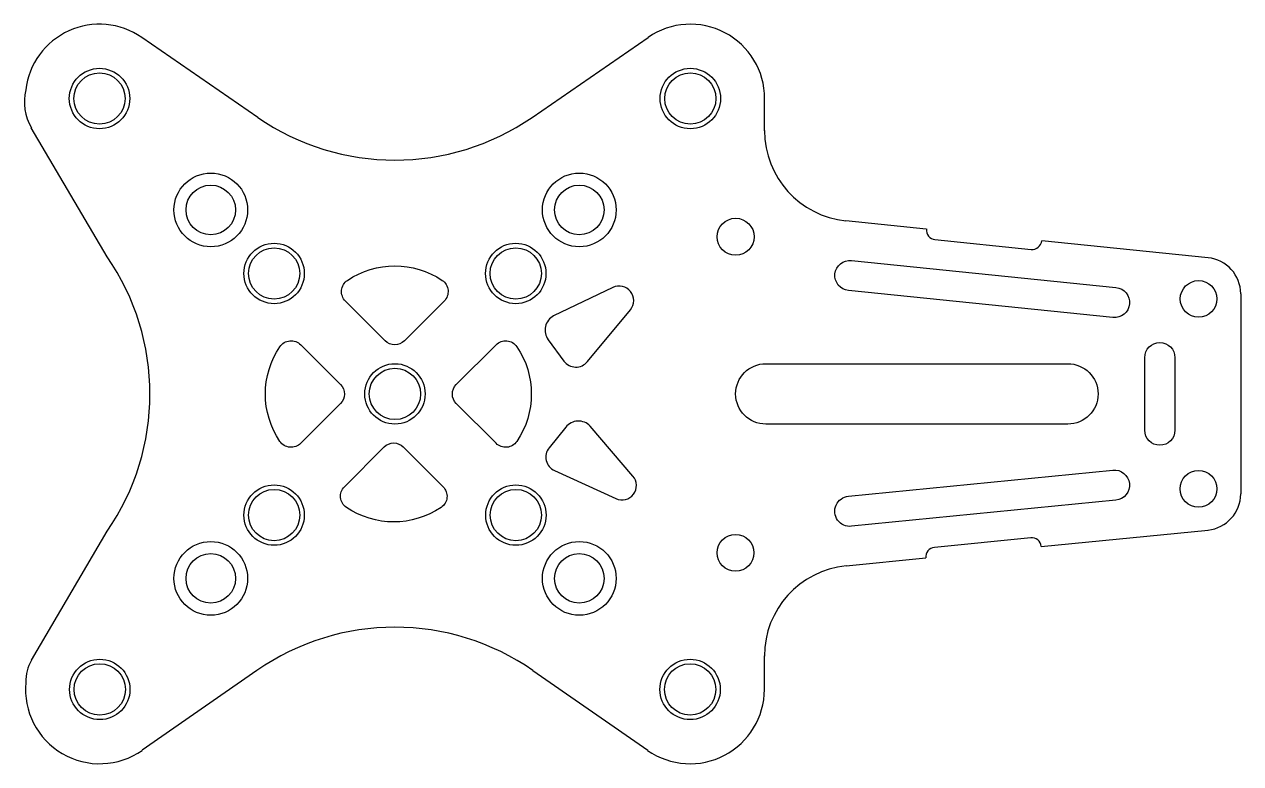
# Model space of a CAD drawing. Header units: millimetres. Extents: x -31 to 70, y -31 to 31.
import ezdxf

# ---------------------------------------------------------------- set-up
doc = ezdxf.new("R2010")
doc.units = ezdxf.units.MM
doc.layers.get('0').update_dxf_attribs({"linetype": 'CONTINUOUS'})

msp = doc.modelspace()

# ---------------------------------------------------------------- linework, layer by layer
for p, q in [((-11.35, 22.88), (-20.96, 29.51)), ((11.35, 22.88), (20.96, 29.51)), ((30.59, 21.79), (30.59, 24.44)), ((-23.83, 11.36), (-30.1, 22.03)), ((43.98, 13.65), (37.33, 14.33)), ((44.7, 12.77), (52.66, 11.96)), ((67.3, 11.27), (53.54, 12.68)), ((70, 8.29), (70, -8.28)), ((-30.08, -22.04), (-23.83, -11.37)), ((52.62, -11.92), (44.66, -12.7)), ((53.49, -12.63), (67.3, -11.27)), ((37.34, -14.23), (43.94, -13.58)), ((30.58, -24.46), (30.58, -21.69)), ((-11.42, -22.9), (-20.92, -29.5)), ((11.42, -22.9), (20.92, -29.5))]:
    msp.add_line(p, q)
for points in [[(-0.8, 4.39), (-4.09, 7.68, -0.471527), (-3.93, 9.4, -0.305916), (3.91, 9.4, -0.471527), (4.07, 7.68), (0.78, 4.39, -0.414214)], [(59.43, 6.33), (37.54, 8.56, -1), (37.79, 11.05), (59.68, 8.81, -1)], [(18.04, 8.81), (13.13, 6.47, 0.450736), (12.69, 4.49), (13.99, 2.72, 0.489075), (15.93, 2.67), (19.49, 6.97, 0.803469)], [(-9.52, -3.93, -0.305916), (-9.52, 3.91, -0.471538), (-7.8, 4.07), (-4.51, 0.78, -0.414214), (-4.51, -0.8), (-7.8, -4.09, -0.471517)], [(5.08, -0.8, -0.414214), (5.08, 0.78), (8.37, 4.07, -0.471517), (10.09, 3.91, -0.305916), (10.09, -3.93, -0.471538), (8.37, -4.09)], [(64.56, -3, -1), (62.06, -3), (62.06, 3, -1), (64.56, 3)], [(55.7, 2.5, -1), (55.7, -2.5), (30.7, -2.5, -1), (30.7, 2.5)], [(13.21, -6.35), (18.29, -8.67, 0.803469), (19.7, -6.8), (16.16, -2.66, 0.450736), (14.14, -2.75), (12.76, -4.46, 0.489075)], [(3.98, -7.68, -0.471527), (3.82, -9.4, -0.305916), (-4.01, -9.4, -0.471527), (-4.18, -7.68), (-0.89, -4.39, -0.414214), (0.69, -4.39)], [(37.78, -10.96, -1), (37.53, -8.47), (59.42, -6.3, -1), (59.67, -8.79)]]:
    msp.add_lwpolyline(points, format="xyb", close=True)
for centre, radius in [((-24.45, 24.45), 2.5), ((-24.45, 24.45), 2.12), ((24.45, 24.45), 2.5), ((24.45, 24.45), 2.12), ((-15.24, 15.23), 3.05), ((15.26, 15.23), 3.05), ((-15.24, 15.23), 2.05), ((15.26, 15.23), 2.05), ((28.2, 13.01), 1.53), ((-10, 9.97), 2.5), ((-10, 9.97), 2.12), ((10, 9.97), 2.5), ((10, 9.97), 2.12), ((66.52, 7.86), 1.52), ((0, 0), 2.5), ((0, 0), 2.12), ((66.51, -7.86), 1.52), ((-10, -10.03), 2.5), ((-10, -10.03), 2.12), ((10.01, -10.03), 2.5), ((10.01, -10.03), 2.12), ((28.19, -13.15), 1.52), ((-15.24, -15.27), 3.05), ((15.26, -15.27), 3.05), ((-15.24, -15.27), 2.05), ((15.26, -15.27), 2.05), ((-24.43, -24.46), 2.5), ((24.43, -24.46), 2.5), ((-24.43, -24.46), 2.13), ((24.43, -24.46), 2.12)]:
    msp.add_circle(centre, radius)
for centre, radius, start, end in [((-24.45, 24.45), 6.15, 55.4132, 173.2918), ((24.45, 24.45), 6.15, -0.0173, 124.5866), ((-26.48, 24.15), 4.19, 166.0256, 210.4411), ((0, 39.35), 20, 235.4132, 304.5866), ((38.09, 21.79), 7.5, 179.9827, 264.1798), ((44.78, 13.57), 0.8, 174.1795, 264.1798), ((52.74, 12.76), 0.8, 264.1798, 354.1798), ((-40.28, -0.01), 20, -34.6214, 34.631), ((67, 8.29), 3, 0, 84.1798), ((67, -8.28), 3, 275.6511, 360), ((52.7, -12.71), 0.8, 5.6511, 95.6511), ((44.73, -13.5), 0.8, 95.6511, 185.6511), ((38.08, -21.7), 7.5, 95.6511, 179.9827), ((0, -39.31), 20, 55.1646, 124.8353), ((-27.12, -23.77), 3.43, 149.6207, 181.7295), ((-24.43, -24.46), 6.15, 174.5469, 304.8353), ((24.43, -24.46), 6.15, 235.1646, 360)]:
    msp.add_arc(centre, radius, start, end)

doc.saveas('drawing.dxf')
